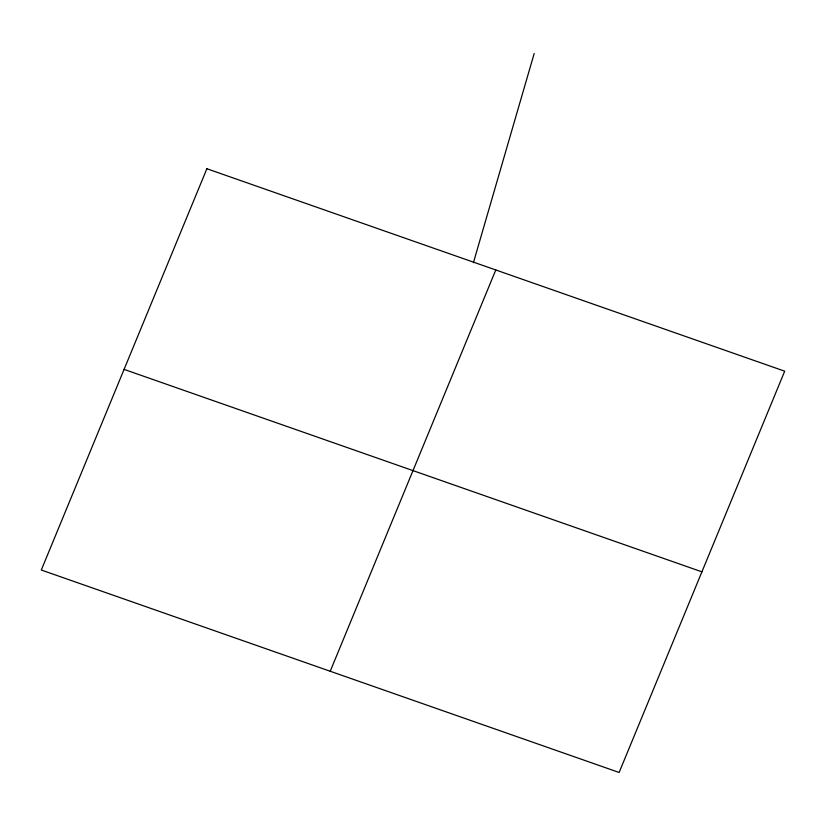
<?xml version="1.0" encoding="UTF-8"?>
<svg xmlns="http://www.w3.org/2000/svg" width="826" height="826" viewBox="0 0 826 826"><rect width="100%" height="100%" fill="white"/><g stroke="black" fill="none" stroke-linecap="round" stroke-linejoin="round"><path stroke-width="1.24" d="M473.412 262.689L534.174 53.525M330.214 671.249L495.786 269.968M124.086 369.387L701.914 571.84M206.872 168.741L41.3 570.023L619.128 772.475L784.7 371.194L206.872 168.741"/></g></svg>
